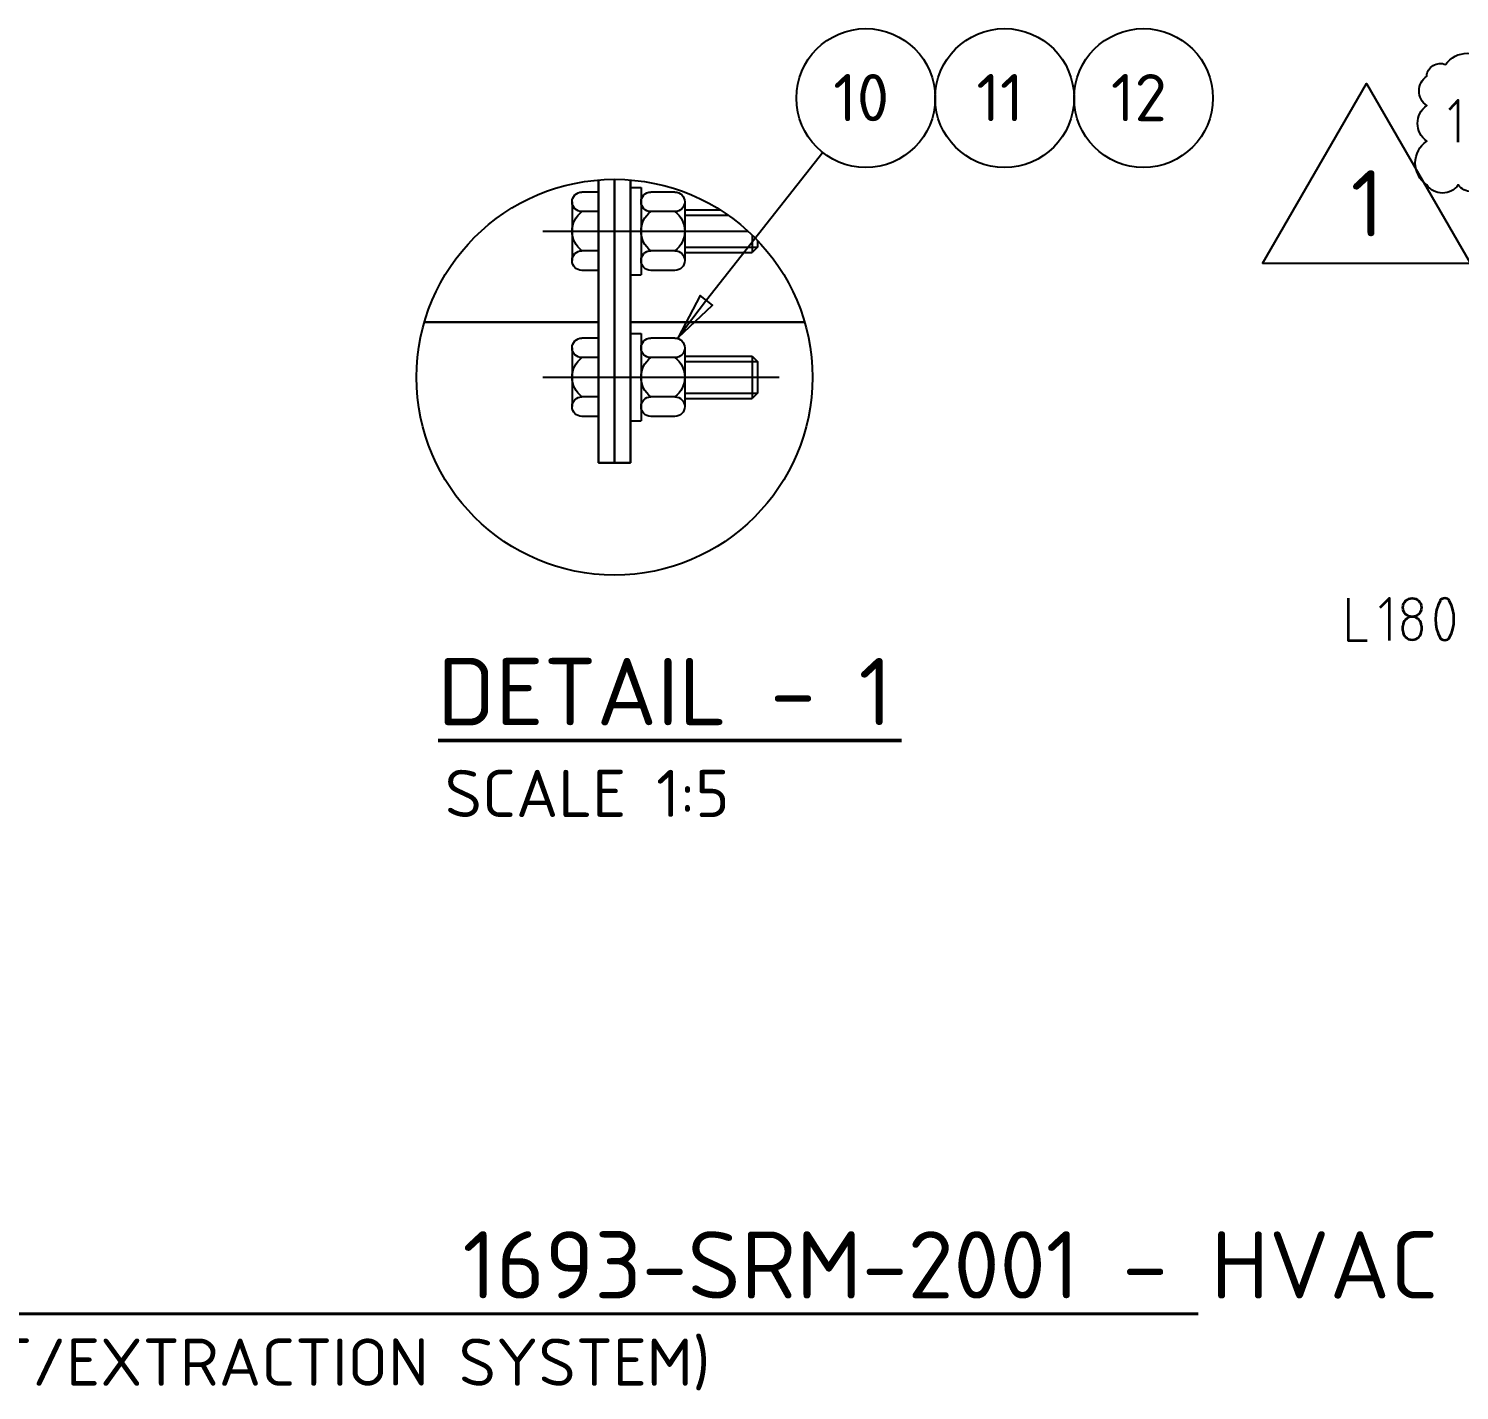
# Model space of a CAD drawing. Header units: inches. Extents: x 0 to 63075, y 0 to 44550.
# Drawn here: x 16648 to 24746, y 19213 to 26918 of the extents above; entities that cross this region are included whole.
import ezdxf

# ---------------------------------------------------------------- set-up
doc = ezdxf.new("R2010")
doc.units = ezdxf.units.IN
doc.header["$MEASUREMENT"] = 0
for name, color, linetype in [('PDF2_Geometry', 7, 'Continuous'), ('PDF5_DETAIL_LEADER', 7, 'Continuous'), ('PDF5_DIM', 7, 'Continuous'), ('PDF_AXES', 7, 'Continuous'), ('PDF_Symbol (Howden)', 7, 'Continuous'), ('PDF_Text', 7, 'Continuous')]:
    doc.layers.add(name, color=color, linetype=linetype)
doc.styles.add('PDF ISOCPEUR', font='isocpeur.ttf')

# ---------------------------------------------------------------- blocks, each defined once
blk = doc.blocks.new('M16 8.8 head')
at = {"color": 0, "linetype": 'ByBlock'}
for p, q in [((-14.78, 0), (-14.78, 6.305)), ((-11.085, 10), (11.085, 10)), ((-7.39, 0), (-7.39, 6.305)), ((7.39, 0), (7.39, 6.305)), ((14.78, 0), (14.78, 6.305)), ((-14.78, 0), (14.78, 0))]:
    blk.add_line(p, q, dxfattribs=at)
for centre, radius, start, end in [((-11.085, 6.305), 3.695, 0, 180), ((0, 0.7625), 9.2375, 36.869898, 143.130102), ((11.085, 6.305), 3.695, 0, 180)]:
    blk.add_arc(centre, radius, start, end, dxfattribs=at)
blk = doc.blocks.new('M16 8.8 washer nut thread')
at = {"color": 0, "linetype": 'ByBlock'}
for p, q in [((0, -16.5), (0, 16.5)), ((0, 16.5), (4, 16.5)), ((4, -16.5), (4, 16.5)), ((4, -11.085), (4, 11.085)), ((16.805, 14.78), (7.695, 14.78)), ((20.5, -11.085), (20.5, 11.085)), ((16.805, 7.39), (7.695, 7.39)), ((16.805, -7.39), (7.695, -7.39)), ((16.805, -14.78), (7.695, -14.78)), ((0, -16.5), (4, -16.5))]:
    blk.add_line(p, q, dxfattribs=at)
for centre, radius, start, end in [((7.695, 11.085), 3.695, 90, 270), ((16.805, 11.085), 3.695, 270, 90), ((13.2375, 0), 9.2375, 126.869898, 233.130102), ((11.2625, 0), 9.2375, 306.869898, 53.130102), ((7.695, -11.085), 3.695, 90, 270), ((16.805, -11.085), 3.695, 270, 90)]:
    blk.add_arc(centre, radius, start, end, dxfattribs=at)

msp = doc.modelspace()

# ---------------------------------------------------------------- linework, layer by layer
at = {"lineweight": 30}
for p, q in [((19874.2, 25257.4), (19874.2, 26062.1)), ((20054.2, 26062.1), (20054.2, 25257.4)), ((18888.5, 25257.4), (19874.2, 25257.4)), ((20054.2, 25257.4), (21039.9, 25257.4))]:
    msp.add_line(p, q, dxfattribs=at)
at = {"color": 0, "linetype": 'ByBlock'}
for p, q in [((20361.7, 25892), (20563.2, 25892)), ((20361.7, 25862), (20608.1, 25862)), ((19559.2, 25772), (20720.2, 25772)), ((20361.7, 25682), (20774.2, 25682)), ((20744.2, 25749.4), (20744.2, 25652)), ((20774.2, 25682), (20744.2, 25652)), ((20774.2, 25719.1), (20774.2, 25682)), ((20361.7, 25652), (20714.2, 25652)), ((20714.2, 25652), (20744.2, 25652)), ((20361.7, 25065.7), (20714.2, 25065.7)), ((20361.7, 25035.7), (20774.2, 25035.7)), ((20714.2, 25065.7), (20744.2, 25065.7)), ((20744.2, 25065.7), (20774.2, 25035.7)), ((20744.2, 25065.7), (20744.2, 24825.7)), ((20774.2, 25035.7), (20774.2, 24855.7)), ((19559.2, 24945.7), (20897, 24945.7)), ((20361.7, 24855.7), (20774.2, 24855.7)), ((20361.7, 24825.7), (20714.2, 24825.7)), ((20714.2, 24825.7), (20744.2, 24825.7)), ((20774.2, 24855.7), (20744.2, 24825.7))]:
    msp.add_line(p, q, dxfattribs=at)
msp.add_lwpolyline([(24886.7, 26034.2, -0.520567), (24739.5, 26034.2, -0.520567), (24560.9, 26034.2, -0.520567), (24560.9, 26282.2, -0.520567), (24560.9, 26482.3, -0.520567), (24560.9, 26649.2, -0.520567), (24667.8, 26714.7, -0.520567), (24914.2, 26714.7, -0.520567)], format="xyb")
msp.add_lwpolyline([(23632.2, 25589.5), (24219.7, 26607.1), (24808.2, 25589.5), (23632.2, 25589.5)])
msp.add_circle((19964.2, 24945.7), 1119.9)
at = {"layer": 'PDF2_Geometry', "lineweight": 50}
msp.add_lwpolyline([(21589, 22890.3), (18966.9, 22890.3)], dxfattribs=at)
at = {"layer": 'PDF5_DETAIL_LEADER', "lineweight": 35}
for points in [[(24738.6, 26275.1), (24738.6, 26513.3), (24687.7, 26459.3)], [(24115.4, 23695.2), (24115.4, 23457.1), (24223.3, 23457.1)], [(24350, 23457.1), (24350, 23695.2), (24296, 23641.2)], [(24426.2, 23512.6), (24426.2, 23538)], [(24531, 23538), (24531, 23512.6)]]:
    msp.add_lwpolyline(points, dxfattribs=at)
msp.add_circle((24478.6, 23642.8), 52.4, dxfattribs=at)
for centre, radius, start, end in [((24831, 23576.1), 220.7, 151.71653, 208.28347), ((24662.8, 23661.9), 33.3, 36.51864, 143.49567), ((24494.5, 23576.1), 220.7, 331.71655, 28.28345), ((24478.6, 23538), 52.4, 0.0078, 180.00113), ((24478.6, 23512.6), 52.4, 180.00177, 359.99823)]:
    msp.add_arc(centre, radius, start, end, dxfattribs=at)
at = {"layer": 'PDF5_DIM', "lineweight": 35}
msp.add_arc((24662.6, 23491.5), 33.3, 216.50944, 323.49053, dxfattribs=at)
at = {"layer": 'PDF_AXES', "lineweight": 30}
for points in [[(19964.2, 26065.7), (19964.2, 24462.3), (19874.2, 24462.3), (19874.2, 26062.1)], [(20054.2, 26062.1), (20054.2, 24462.3), (19964.2, 24462.3), (19964.2, 26065.7)]]:
    msp.add_lwpolyline(points, dxfattribs=at)
at = {"layer": 'PDF_Symbol (Howden)', "lineweight": 25}
msp.add_lwpolyline([(21143.1, 26216.8), (20484.1, 25381.1), (20323.9, 25171.3), (20518.3, 25353.6), (20449.9, 25408.6), (20323.9, 25171.3)], dxfattribs=at)
at = {"layer": 'PDF_Symbol (Howden)', "lineweight": 40}
msp.add_lwpolyline([(14977.3, 19646.7), (23267.4, 19646.7)], dxfattribs=at)
at = {"layer": 'PDF_Symbol (Howden)', "lineweight": 25}
for centre in [(21386.3, 26525.3), (22172.1, 26525.3), (22957.8, 26525.3)]:
    msp.add_circle(centre, 392.9, dxfattribs=at)

# ---------------------------------------------------------------- block references
at = {"color": 0, "linetype": 'ByBlock', "xscale": -15, "yscale": 15, "zscale": 15}
for name, p, rotation in [('M16 8.8 head', (19874.2, 25772), 90), ('M16 8.8 washer nut thread', (20054.2, 25772), 180), ('M16 8.8 washer nut thread', (20054.2, 24945.7), 180), ('M16 8.8 head', (19874.2, 24945.7), 90)]:
    msp.add_blockref(name, p, dxfattribs=dict(at, rotation=rotation))

# ---------------------------------------------------------------- texts
at = {"layer": 'PDF_Text', "style": 'PDF ISOCPEUR'}
for s, insert, char_height, attachment_point in [('10', (21360.2, 26394.4), 267.02, 8), ('11', (22146, 26394.4), 267.02, 8), ('12', (22931.7, 26394.4), 267.02, 8), ('\\pxql;DETAIL - 1', (18961.9, 22976), 380.585, 7), ('SCALE 1:5', (19003.4, 22457), 267.02, 7), ('\\pxqc;1693-SRM-2001 - HVAC DUCT PLAN', (19103.9, 19732.5), 380.585, 7), ('(EXHAUST/EXTRACTION SYSTEM)', (15013.8, 19213.4), 267.023, 7)]:
    msp.add_mtext(s, dxfattribs=dict(at, insert=insert, char_height=char_height, attachment_point=attachment_point))
at = {"layer": 'PDF_Text', "lineweight": 30, "insert": (24130.6, 25742), "char_height": 375.1, "attachment_point": 7, "style": 'PDF ISOCPEUR'}
msp.add_mtext('1', dxfattribs=at)

doc.saveas('drawing.dxf')
